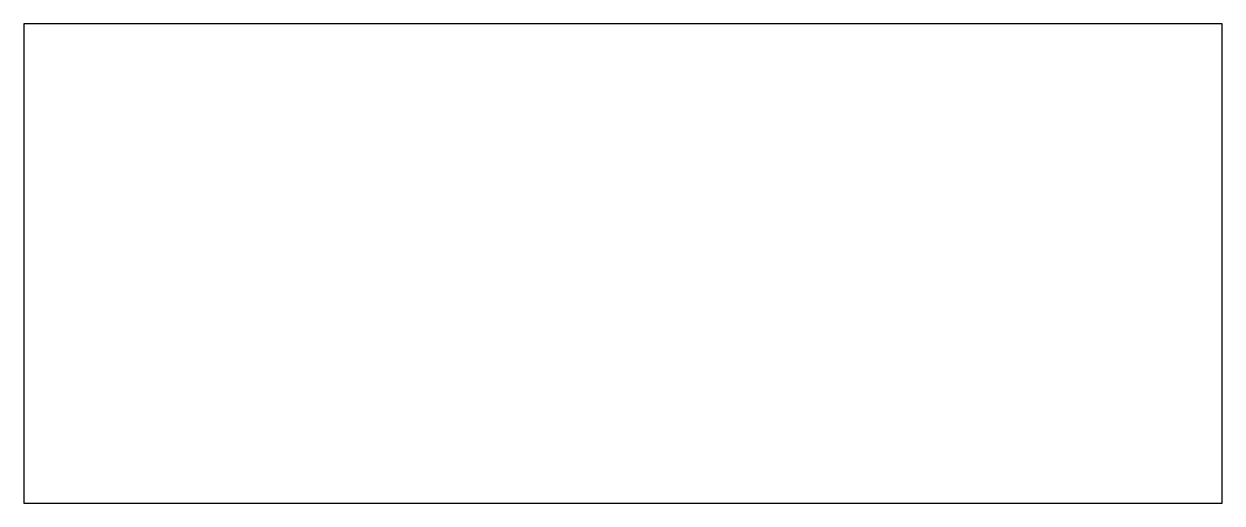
# Model space of a CAD drawing. Extents: x 500 to 600, y 200 to 240.
import ezdxf

# ---------------------------------------------------------------- set-up
doc = ezdxf.new("R2010")
doc.units = 0

msp = doc.modelspace()

# ---------------------------------------------------------------- linework, layer by layer
for p, q in [((600, 240), (500, 240)), ((500, 240), (500, 200)), ((600, 200), (600, 240)), ((500, 200), (600, 200))]:
    msp.add_line(p, q)

doc.saveas('drawing.dxf')
